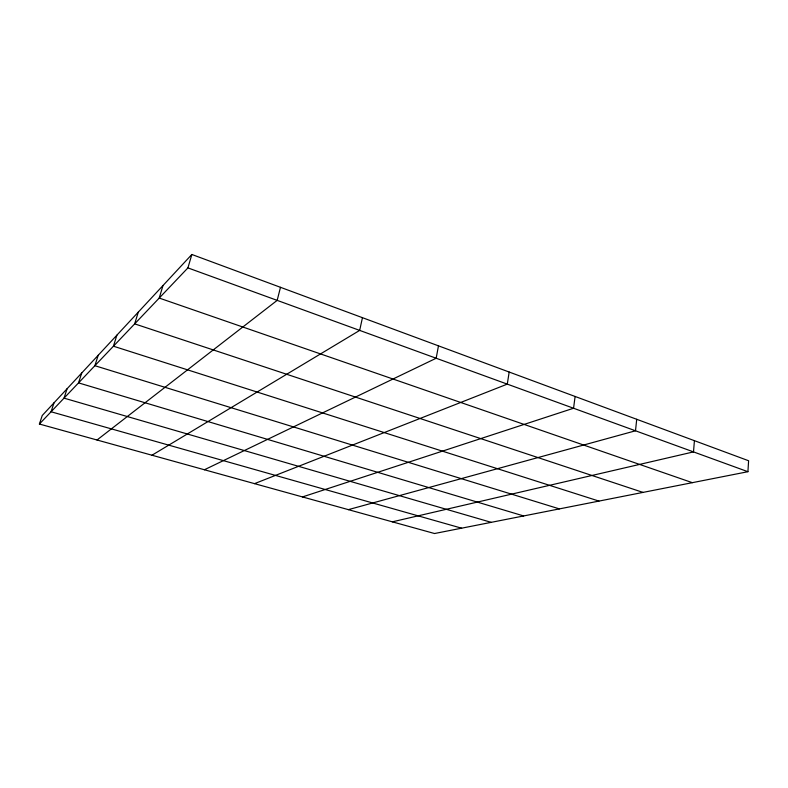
<?xml version="1.0" encoding="UTF-8"?>
<svg xmlns="http://www.w3.org/2000/svg" width="788" height="788" viewBox="0 0 788 788"><rect width="100%" height="100%" fill="white"/><g stroke="black" fill="none" stroke-linecap="round" stroke-linejoin="round"><path stroke-width="1.18" d="M747.92 471.707L748.6 460.744L191.848 254.475L42.237 415.503L39.4 424.033L434.533 533.525L747.92 471.707L187.918 267.89L39.4 424.033M694.425 440.679L693.499 451.898L392.345 521.833M636.714 419.295L635.502 430.79L348.365 509.649M575.102 396.462L573.565 408.243L302.464 496.933M509.176 372.044L507.285 384.12L254.524 483.645M438.473 345.843L436.168 358.244L204.417 469.756M362.45 317.682L359.673 330.399L151.966 455.228M280.489 287.315L277.169 300.376L97.022 439.999M187.918 267.89L191.848 254.475M162.988 285.532L159.215 298.061L692.317 482.67M138.284 312.127L134.669 323.868L642.998 492.401M116.9 335.146L113.433 346.198L598.959 501.089M98.204 355.26L94.885 365.701L559.391 508.89M81.725 373L78.544 382.879L523.656 515.943M67.088 388.75L64.025 398.137L491.21 522.345M54.008 402.835L51.062 411.769L461.62 528.187"/></g></svg>
